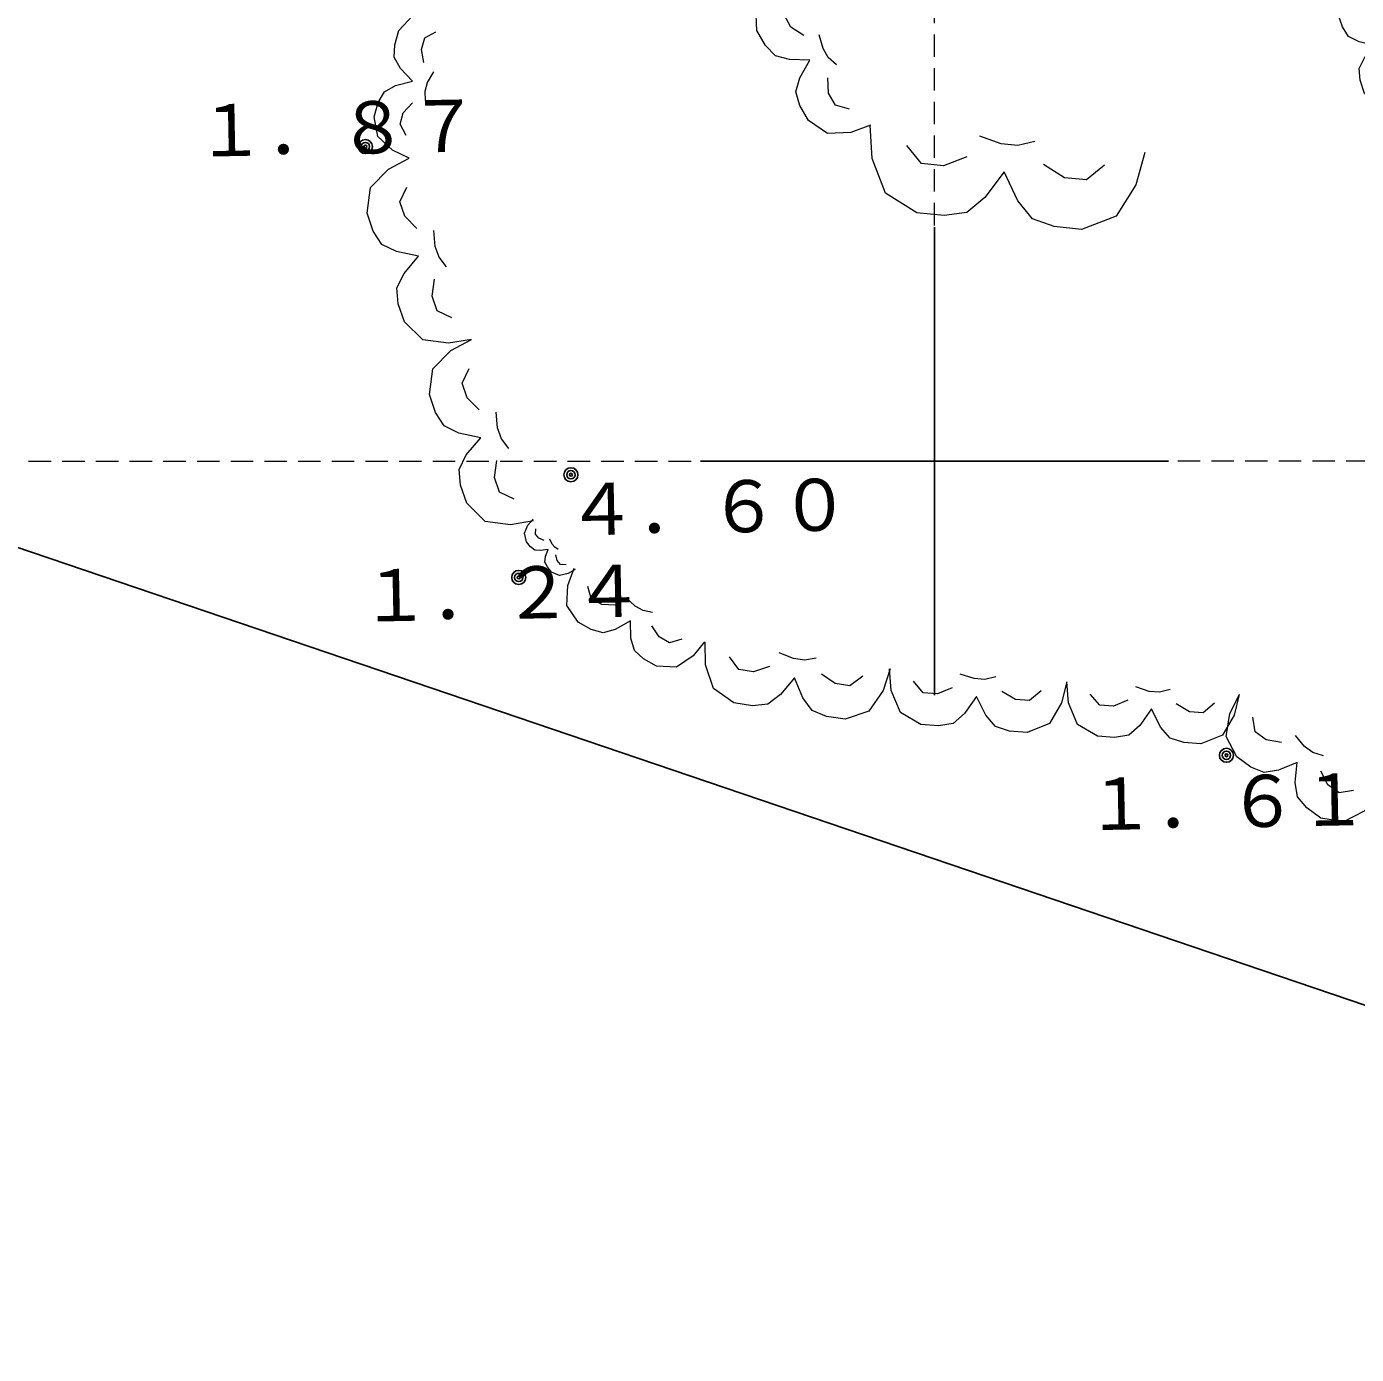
# Model space of a CAD drawing. Units: millimetres on the paper. Extents: x -947 to 759, y -3980 to 320.
# Drawn here: x 163.4 to 234.5, y -2787 to -2716.1 of the extents above; entities that cross this region are included whole.
import ezdxf
from ezdxf.enums import TextEntityAlignment as Align

# ---------------------------------------------------------------- set-up
doc = ezdxf.new("R2010")
doc.units = ezdxf.units.MM
doc.linetypes.add('DASHED1', pattern=[1.8, 1.2, -0.6])
doc.layers.add('0-1', color=7, linetype='Continuous', lineweight=9)
doc.layers.add('9-5', color=7, linetype='DASHED1', lineweight=9)
for name, color, linetype in [('0-2', 4, 'Continuous'), ('0-5', 5, 'Continuous'), ('6-3', 5, 'Continuous')]:
    doc.layers.add(name, color=color, linetype=linetype)
doc.styles.add('ＭＳ ゴシック', font='')
doc.styles.get('ＭＳ ゴシック').set_extended_font_data('MS Gothic')

msp = doc.modelspace()

# ---------------------------------------------------------------- linework, layer by layer
at = {"layer": '0-1'}
for points in [[(208.498, -2721.313), (207.442, -2721.702), (206.203, -2721.769), (205.172, -2721.078), (204.714, -2720.275), (204.509, -2719.54), (204.717, -2718.783), (205.246, -2717.843), (204.167, -2717.819), (203.41, -2717.611), (202.884, -2717.059), (202.426, -2716.255), (202.359, -2715.016), (203.049, -2713.985), (203.922, -2713.275)], [(237.501, -2720.335), (236.6, -2720.477), (235.603, -2720.335), (234.892, -2719.623), (234.655, -2718.911), (234.608, -2718.295), (234.893, -2717.726), (235.462, -2717.062), (234.608, -2716.872), (234.039, -2716.587), (233.708, -2716.065), (233.47, -2715.353), (233.613, -2714.357), (234.325, -2713.646), (235.131, -2713.219)], [(204.927, -2716.535), (204.239, -2716.075), (203.873, -2715.432), (204.081, -2714.675)], [(183.836, -2723.076), (182.957, -2722.658), (182.167, -2721.932), (181.97, -2720.877), (182.19, -2720.108), (182.52, -2719.536), (183.114, -2719.207), (184.015, -2718.966), (183.378, -2718.284), (183.049, -2717.691), (183.072, -2717.031), (183.292, -2716.262), (184.018, -2715.472), (185.073, -2715.275), (186.04, -2715.385)], [(184.631, -2717.977), (184.5, -2717.274), (184.676, -2716.659), (185.27, -2716.33)], [(206.668, -2718.098), (206.233, -2717.707), (205.958, -2717.225), (205.753, -2716.49)], [(184.718, -2720), (184.696, -2719.494), (184.828, -2719.033), (185.158, -2718.461)], [(207.375, -2720.463), (206.619, -2720.255), (206.252, -2719.612), (206.208, -2718.786)], [(183.683, -2721.867), (183.354, -2721.273), (183.53, -2720.658), (184.014, -2720.131)], [(223.143, -2722.781), (222.673, -2724.512), (221.617, -2726.185), (219.767, -2726.89), (218.3, -2726.742), (217.155, -2726.331), (216.362, -2725.362), (215.629, -2723.807), (214.601, -2725.186), (213.632, -2725.978), (212.429, -2726.154), (210.961, -2726.007), (209.288, -2724.95), (208.584, -2723.101), (208.467, -2721.31)], [(217.273, -2722.192), (216.363, -2722.398), (215.482, -2722.309), (214.337, -2721.899)], [(213.633, -2723.014), (212.4, -2723.483), (211.226, -2723.366), (210.434, -2722.397)], [(187.165, -2732.77), (185.936, -2732.975), (184.572, -2732.794), (183.591, -2731.83), (183.258, -2730.86), (183.186, -2730.018), (183.568, -2729.237), (184.338, -2728.322), (183.168, -2728.073), (182.387, -2727.692), (181.927, -2726.983), (181.594, -2726.013), (181.776, -2724.65), (182.74, -2723.669), (183.836, -2723.076)], [(221, -2723.455), (220.032, -2724.248), (218.858, -2724.13), (217.742, -2723.425)], [(184.259, -2726.832), (183.605, -2726.19), (183.339, -2725.414), (183.721, -2724.633)], [(185.834, -2728.892), (185.44, -2728.377), (185.24, -2727.796), (185.168, -2726.953)], [(186.118, -2731.613), (185.336, -2731.231), (185.07, -2730.455), (185.191, -2729.546)], [(190.495, -2742.464), (189.265, -2742.67), (187.902, -2742.488), (186.92, -2741.524), (186.588, -2740.555), (186.515, -2739.713), (186.897, -2738.931), (187.667, -2738.017), (186.497, -2737.768), (185.716, -2737.386), (185.256, -2736.677), (184.923, -2735.708), (185.105, -2734.345), (186.069, -2733.363), (187.165, -2732.77)], [(187.588, -2736.526), (186.934, -2735.884), (186.668, -2735.108), (187.05, -2734.327)], [(189.163, -2738.587), (188.769, -2738.071), (188.57, -2737.49), (188.497, -2736.648)], [(189.447, -2741.307), (188.666, -2740.925), (188.399, -2740.149), (188.521, -2739.241)], [(192.704, -2745.06), (192.337, -2745.275), (191.88, -2745.383), (191.449, -2745.195), (191.226, -2744.926), (191.1, -2744.666), (191.127, -2744.37), (191.261, -2743.985), (190.858, -2744.047), (190.562, -2744.021), (190.329, -2743.85), (190.105, -2743.582), (189.997, -2743.125), (190.185, -2742.694), (190.463, -2742.372)], [(191.055, -2743.518), (190.768, -2743.393), (190.589, -2743.178), (190.615, -2742.882)], [(191.808, -2743.984), (191.619, -2743.868), (191.485, -2743.707), (191.359, -2743.447)], [(192.229, -2744.818), (191.933, -2744.791), (191.754, -2744.576), (191.682, -2744.271)], [(199.625, -2748.921), (199.014, -2749.68), (198.125, -2750.281), (197.053, -2750.228), (196.356, -2749.836), (195.877, -2749.383), (195.694, -2748.729), (195.668, -2747.796), (194.857, -2748.258), (194.204, -2748.441), (193.567, -2748.267), (192.87, -2747.874), (192.269, -2746.985), (192.321, -2745.913), (192.653, -2744.998)], [(194.849, -2746.968), (194.134, -2746.933), (193.576, -2746.619), (193.394, -2745.965)], [(196.836, -2747.352), (196.339, -2747.256), (195.921, -2747.021), (195.442, -2746.567)], [(198.413, -2748.791), (197.759, -2748.973), (197.202, -2748.66), (196.801, -2748.067)], [(209.547, -2750.375), (209.177, -2751.534), (208.41, -2752.635), (207.137, -2753.056), (206.147, -2752.912), (205.384, -2752.599), (204.877, -2751.919), (204.427, -2750.843), (203.689, -2751.746), (203.009, -2752.254), (202.189, -2752.337), (201.199, -2752.193), (200.098, -2751.427), (199.677, -2750.153), (199.651, -2748.936)], [(203.099, -2750.246), (202.25, -2750.527), (201.458, -2750.412), (200.951, -2749.732)], [(205.589, -2749.8), (204.966, -2749.911), (204.373, -2749.825), (203.61, -2749.512)], [(218.975, -2751.066), (218.701, -2752.189), (218.049, -2753.284), (216.87, -2753.769), (215.923, -2753.699), (215.179, -2753.454), (214.652, -2752.843), (214.154, -2751.854), (213.515, -2752.76), (212.905, -2753.286), (212.133, -2753.42), (211.186, -2753.35), (210.091, -2752.698), (209.606, -2751.519), (209.5, -2750.368)], [(208.076, -2750.767), (207.396, -2751.275), (206.604, -2751.16), (205.87, -2750.649)], [(212.855, -2751.378), (212.069, -2751.701), (211.311, -2751.645), (210.785, -2751.034)], [(215.185, -2750.787), (214.602, -2750.935), (214.034, -2750.893), (213.29, -2750.647)], [(228.2, -2751.746), (227.933, -2752.84), (227.298, -2753.906), (226.151, -2754.378), (225.228, -2754.31), (224.504, -2754.071), (223.991, -2753.477), (223.505, -2752.513), (222.884, -2753.395), (222.29, -2753.908), (221.538, -2754.038), (220.616, -2753.97), (219.549, -2753.335), (219.078, -2752.187), (218.975, -2751.066)], [(217.606, -2751.537), (216.996, -2752.064), (216.238, -2752.008), (215.508, -2751.573)], [(222.241, -2752.049), (221.476, -2752.364), (220.738, -2752.309), (220.225, -2751.715)], [(224.509, -2751.474), (223.942, -2751.618), (223.389, -2751.577), (222.665, -2751.338)], [(235.68, -2757.191), (234.877, -2757.98), (233.775, -2758.55), (232.551, -2758.346), (231.804, -2757.801), (231.314, -2757.216), (231.192, -2756.441), (231.288, -2755.366), (230.295, -2755.787), (229.52, -2755.909), (228.812, -2755.623), (228.065, -2755.079), (227.494, -2753.977), (227.699, -2752.753), (228.202, -2751.746)], [(226.867, -2752.205), (226.273, -2752.717), (225.535, -2752.663), (224.824, -2752.239)], [(230.459, -2754.305), (229.643, -2754.168), (229.045, -2753.733), (228.923, -2752.957)], [(232.689, -2755.014), (232.132, -2754.836), (231.683, -2754.51), (231.194, -2753.924)], [(234.307, -2756.878), (233.531, -2757), (232.933, -2756.564), (232.553, -2755.829)]]:
    msp.add_lwpolyline(points, dxfattribs=at)
at = {"layer": '0-2'}
for centre, radius in [((181.502, -2722.465), 0.375), ((181.502, -2722.465), 0.225), ((181.502, -2722.465), 0.075), ((192.487, -2739.997), 0.375), ((192.487, -2739.997), 0.225), ((192.487, -2739.997), 0.075), ((189.697, -2745.483), 0.375), ((189.697, -2745.483), 0.225), ((189.697, -2745.483), 0.075), ((227.51, -2754.989), 0.375), ((227.51, -2754.989), 0.225), ((227.51, -2754.989), 0.075)]:
    msp.add_circle(centre, radius, dxfattribs=at)
at = {"layer": '0-5'}
for p, q in [((211.907, -2726.772), (211.907, -2751.772)), ((224.407, -2739.272), (199.407, -2739.272))]:
    msp.add_line(p, q, dxfattribs=at)
at = {"layer": '6-3'}
msp.add_lwpolyline([(-28.73, -2409.344), (-20.303, -2503.876), (-46.698, -2506.091), (-53.15, -2457.58), (-60.259, -2460.824), (-67.636, -2480.943), (-98.686, -2503.48), (-101.208, -2500.819), (-70.263, -2476.952), (-65.034, -2463.146), (-254.137, -2553.743), (-264.886, -2682.709), (-84.892, -2659.849), (13.252, -2692.679), (123.849, -2730.625), (253.519, -2774.655), (287.449, -2787)], dxfattribs=at)
at = {"layer": '9-5'}
for points in [[(-38.093, -2739.272), (211.907, -2739.272), (211.907, -2489.272), (-38.093, -2489.272)], [(211.907, -2489.272), (461.907, -2489.272), (461.907, -2739.272), (211.907, -2739.272)]]:
    msp.add_lwpolyline(points, dxfattribs=at)

# ---------------------------------------------------------------- texts
at = {"layer": '0-2', "style": 'ＭＳ ゴシック'}
for s, rotation, p in [('１．８７', 1.096, (172.438, -2723.846)), ('４．６０', 1.097, (192.261, -2744.089)), ('１．２４', 1.096, (181.234, -2748.692)), ('１．６１', 1.096, (219.978, -2759.835))]:
    msp.add_text(s, height=2.786, rotation=rotation, dxfattribs=at).set_placement(p, align=Align.BOTTOM_LEFT)

doc.saveas('drawing.dxf')
